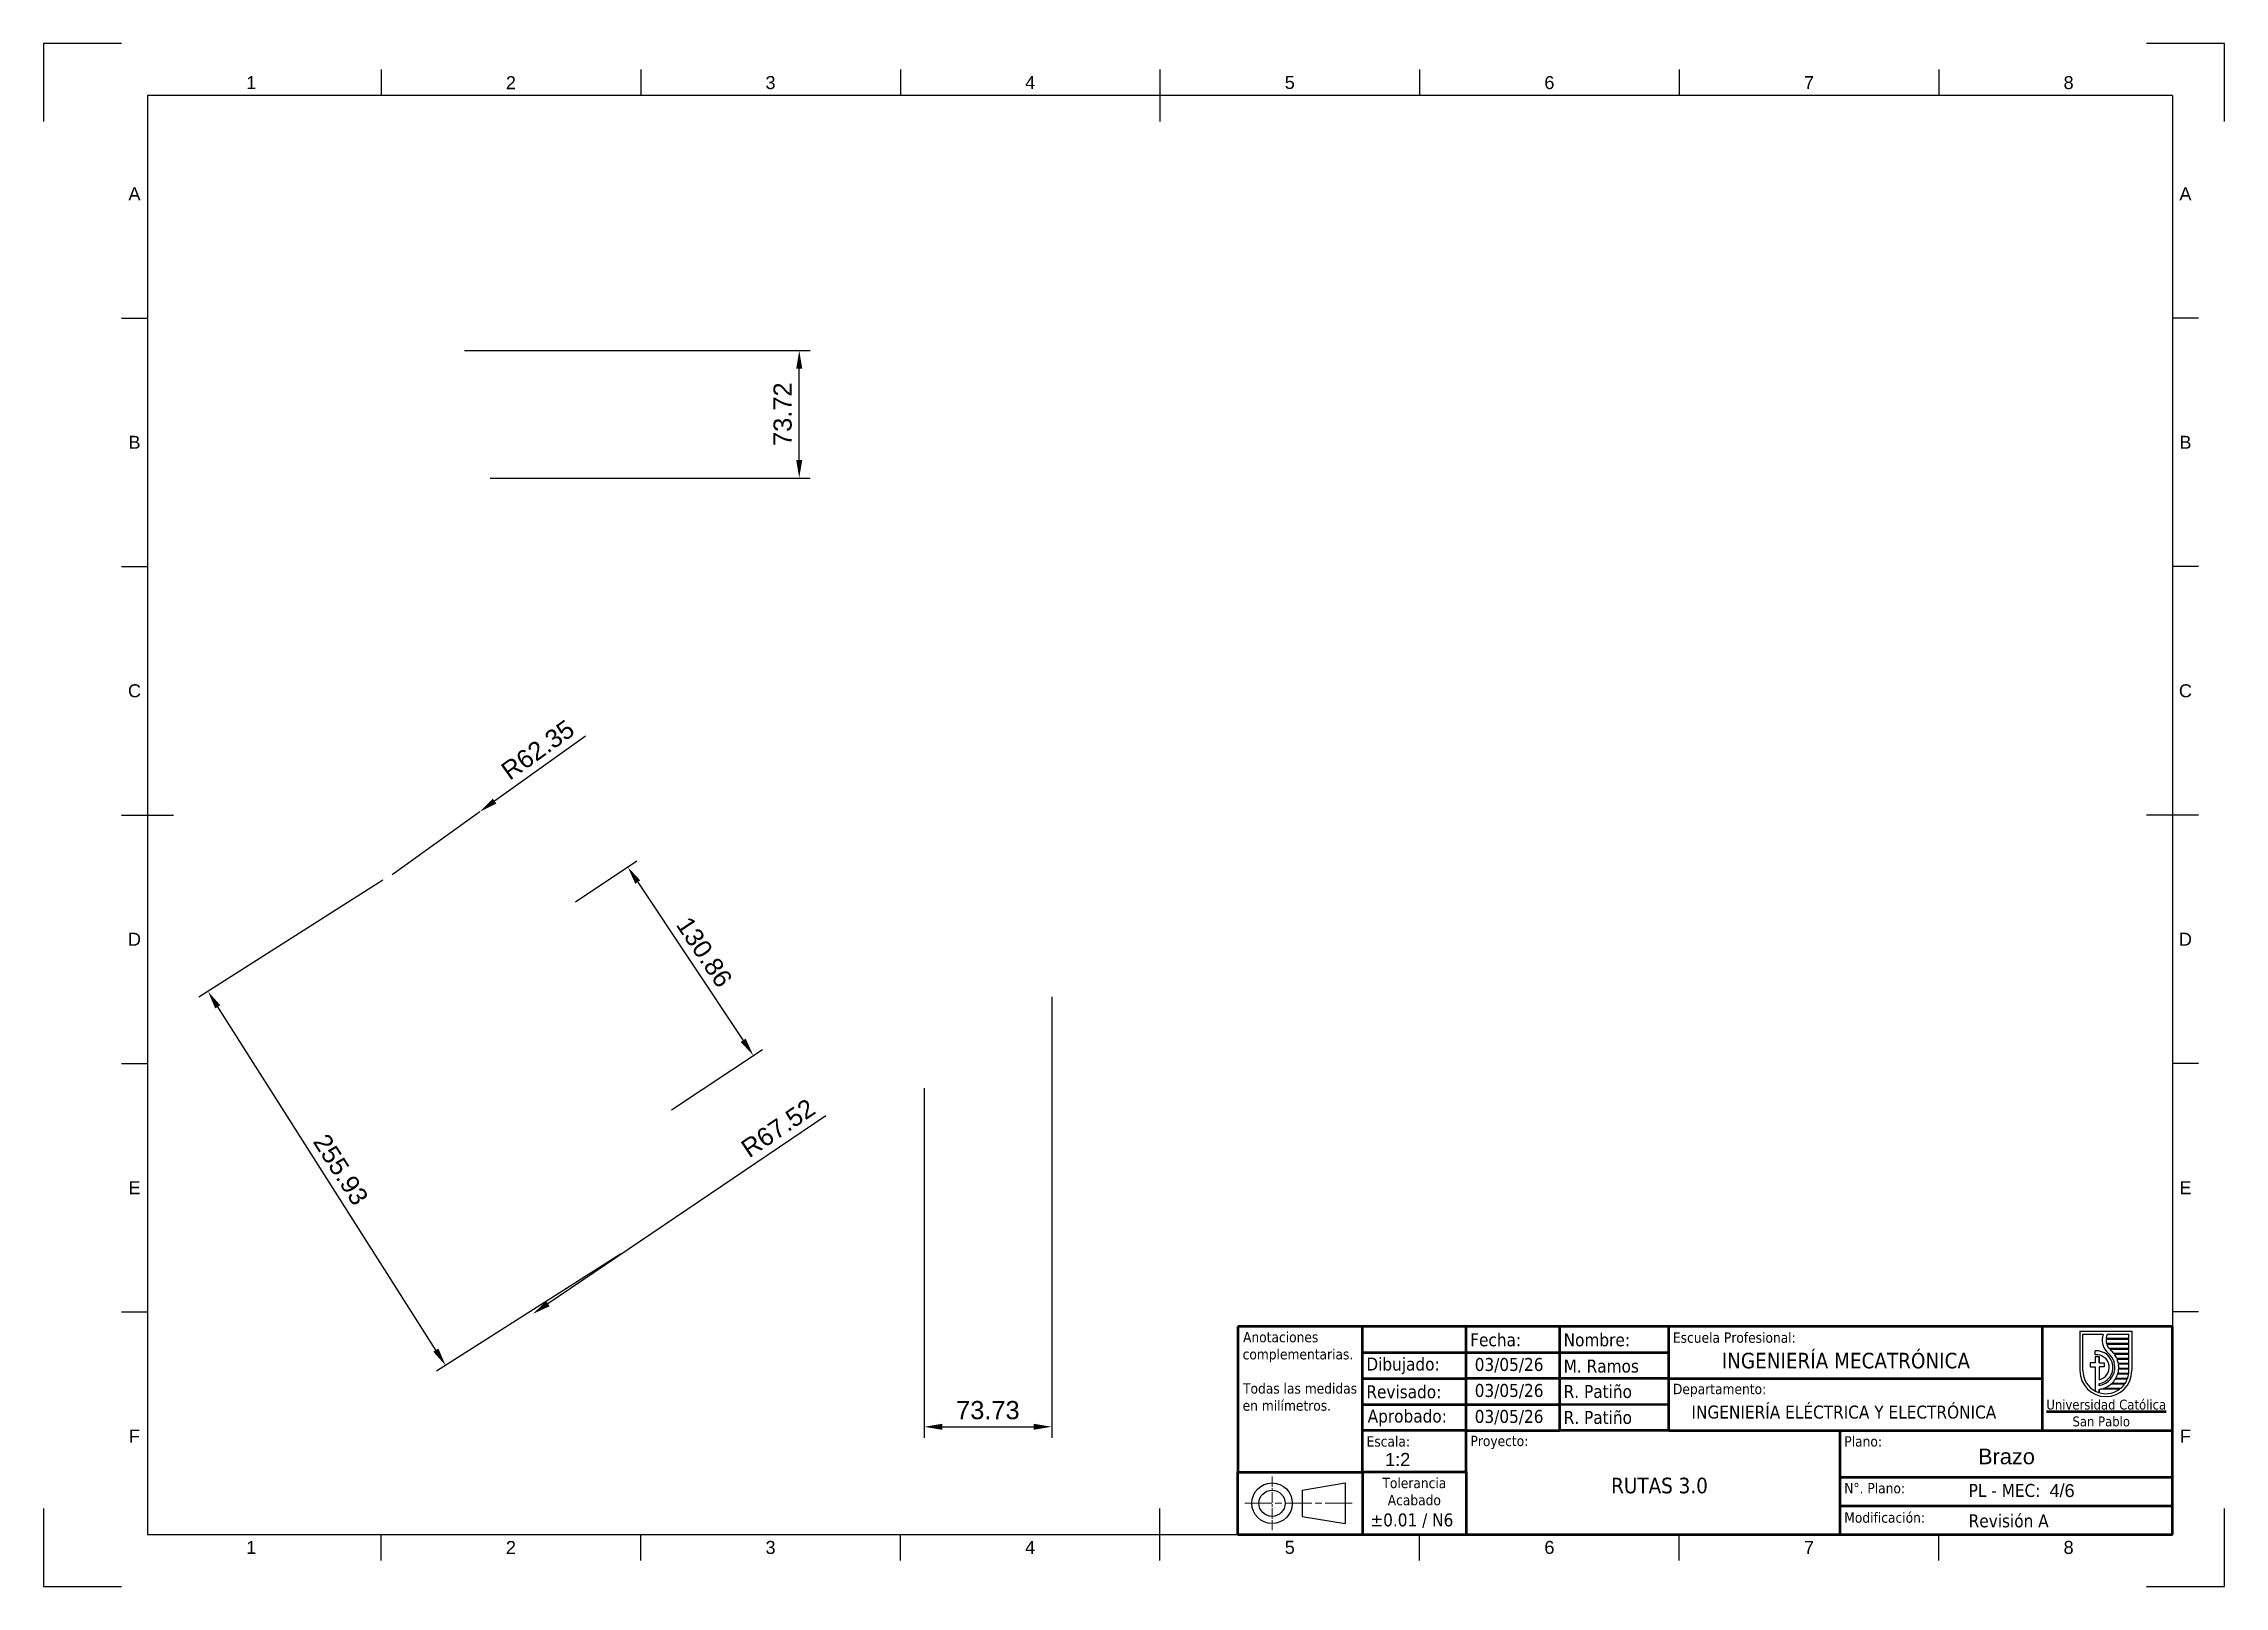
# Paper-space layout 'Brazo_2-Copiar(2)' of a CAD drawing. Header units: millimetres. Extents: x 0 to 420, y 0 to 297.
import ezdxf
from ezdxf.enums import TextEntityAlignment as Align

# ---------------------------------------------------------------- set-up
doc = ezdxf.new("R2010")
doc.units = ezdxf.units.MM
doc.header["$LTSCALE"] = 0.75
doc.linetypes.add('CHAIN', pattern=[0.35429999999999995, 0.2362, -0.0295, 0.0591, -0.0295])
for name, color, linetype, lineweight in [('BORDER', 7, 'Continuous', 25), ('FD_Dimensions', 7, 'Continuous', 25), ('Notes', 7, 'Continuous', 25), ('Title (ISO)', 7, 'Continuous', 50), ('TITLEBLOCK', 7, 'Continuous', 35)]:
    doc.layers.add(name, color=color, linetype=linetype, lineweight=lineweight)
doc.styles.add('FusionTitle', font='arial.ttf')
doc.styles.add('MtXpl_Tahoma', font='tahoma.ttf')
doc.styles.add('MtXpl_Tahoma_1', font='tahomabd.ttf')
doc.styles.get("Standard").update_dxf_attribs({"font": 'arial.ttf'})
doc.dimstyles.new('Dim-ISO-25', dxfattribs={"dimtxt": 3.5, "dimasz": 3.5, "dimexe": 2.1, "dimexo": 2.1, "dimgap": 1.4, "dimtad": 1, "dimzin": 12, "dimdsep": 46, "dimtxsty": 'Standard', "dimcen": 0, "dimazin": 3, "dimtp": 0.1, "dimtm": 0.1000000001, "dimtfac": 0.7142857142857143, "dimtmove": 0, "dimatfit": 3, "dimfxl": 1, "dimtzin": 12, "dimarcsym": 0})

# ---------------------------------------------------------------- blocks, each defined once
blk = doc.blocks.new('ISO_A3_SHEET')
at = {"layer": 'BORDER'}
for p, q in [((65, 292), (65.00000000000011, 287)), ((115, 292), (115.0000000000001, 287)), ((165, 292), (165.0000000000001, 287)), ((215, 292), (215, 282)), ((265, 292), (265.0000000000001, 287)), ((315, 292), (315.0000000000001, 287)), ((365, 292), (365, 287)), ((410, 287), (20, 287)), ((20, 287), (20, 10)), ((410, 287), (410, 10)), ((15, 244.16666), (20, 244.1666599999999)), ((415, 244.16666), (410, 244.1666599999999)), ((15, 196.33333), (20, 196.33333)), ((415, 196.33333), (410, 196.33333)), ((15, 148.5), (25, 148.5)), ((415, 148.5), (405, 148.5)), ((15, 100.66667), (20, 100.66667)), ((415, 100.66667), (410, 100.66667)), ((15, 52.83334000000001), (20, 52.83334000000001)), ((415, 52.83334000000001), (410, 52.83334000000001)), ((215, 5), (215, 15)), ((20, 10), (410, 10)), ((65, 4.999999999999996), (65.00000000000011, 9.999999999999996)), ((115, 4.999999999999996), (115.0000000000001, 9.999999999999996)), ((165, 4.999999999999996), (165.0000000000001, 9.999999999999996)), ((265, 4.999999999999996), (265.0000000000001, 9.999999999999996)), ((315, 4.999999999999996), (315.0000000000001, 9.999999999999996)), ((365, 4.999999999999996), (365, 9.999999999999996))]:
    blk.add_line(p, q, dxfattribs=at)
at = {"layer": 'Defpoints'}
for p, q in [((15, 297), (0, 297)), ((0, 297), (0, 282)), ((420, 297), (405, 297)), ((420, 282), (420, 297)), ((0, 15), (0, 0)), ((420, 0), (420, 15)), ((0, 0), (15, 0)), ((405, 0), (420, 0))]:
    blk.add_line(p, q, dxfattribs=at)
at = {"layer": 'BORDER', "style": 'FusionTitle'}
for s, p in [('1', (40, 289.5)), ('2', (90, 289.5)), ('3', (140, 289.5)), ('4', (189.9999999999999, 289.5)), ('5', (240, 289.5)), ('6', (290, 289.5)), ('7', (339.9999999999999, 289.5)), ('8', (389.9999999999998, 289.5)), ('A', (17.5, 268.0833299999999)), ('A', (412.5, 268.0833299999999)), ('B', (17.5, 220.25)), ('B', (412.5, 220.25)), ('C', (17.5, 172.41667)), ('C', (412.5, 172.41667)), ('D', (17.5, 124.58334)), ('D', (412.5, 124.58334)), ('E', (17.5, 76.75001000000003)), ('E', (412.5, 76.75001000000003)), ('F', (17.5, 28.91668000000003)), ('F', (412.5, 28.91668000000003)), ('1', (40, 7.499999999999996)), ('2', (90, 7.499999999999996)), ('3', (140, 7.499999999999996)), ('4', (189.9999999999999, 7.499999999999996)), ('5', (240, 7.499999999999996)), ('6', (290, 7.499999999999996)), ('7', (339.9999999999999, 7.499999999999996)), ('8', (389.9999999999998, 7.499999999999996))]:
    blk.add_text(s, height=2.5, dxfattribs=at).set_placement(p, align=Align.MIDDLE)
blk = doc.blocks.new('MEC_UCSP_2026_ROTULO')
at = {"color": 7, "lineweight": 25}
blk.add_line((-17.82007871333789, 39.12797008913213), (-7.820078713337921, 39.12797008913213), dxfattribs=at)
at = {"lineweight": 25}
for p, q in [((-17.82007871333789, 39.12797008913213), (-17.82007871333798, 31.5259292728062)), ((-17.25885422354406, 31.5259292728062), (-17.2588542235404, 38.56674559933606)), ((-17.2588542235404, 38.56674559933606), (-13.32418381277256, 38.5667455993366)), ((-12.51933089246779, 38.56674559933609), (-8.381303203135417, 38.56674559933606)), ((-8.381303203135417, 37.68664355851942), (-8.381303203135417, 38.56674559933606)), ((-7.820078713337921, 39.12797008913213), (-7.82007871333866, 31.5259292728062)), ((-14.86089503986918, 34.58715376260142), (-14.86089503986918, 35.32694968096956)), ((-14.86089503986918, 34.23001090545893), (-14.86089503986918, 33.00552110954084)), ((-14.86089503986918, 34.23001090545893), (-14.12109912150174, 34.23001090545893)), ((-14.12109912150174, 34.23001090545893), (-14.12109912150174, 33.00552110954084)), ((-8.381303203135417, 37.5336530285598), (-12.79277127736913, 37.53365302855852)), ((-8.381303203135417, 37.68664355851942), (-12.78054656590325, 37.68664355851615)), ((-8.381303203135417, 36.73001090545901), (-12.70607927322845, 36.73001090545731)), ((-8.381303203135417, 36.57702037549865), (-12.6594390763392, 36.57702037549919)), ((-8.381303203135417, 35.77337825239744), (-12.21402312631682, 35.77337825240085)), ((-8.381303203135417, 35.62038772243736), (-12.07850434150799, 35.62038772243906)), ((-8.381303203135417, 34.81674559933606), (-11.2787025788474, 34.81674559933549)), ((-8.381303203135417, 34.66375506937598), (-11.16276013290297, 34.6637550693757)), ((-8.381303203135417, 33.86011294627491), (-10.70535653292654, 33.86011294628059)), ((-8.381303203135417, 33.70712241631423), (-10.64256039242093, 33.70712241631722)), ((-8.381303203135417, 36.73001090545901), (-8.381303203135417, 37.5336530285598)), ((-8.381303203135417, 35.77337825239744), (-8.381303203135417, 36.57702037549865)), ((-8.381303203135417, 34.81674559933606), (-8.381303203135417, 35.62038772243736)), ((-8.381303203135417, 33.86011294627491), (-8.381303203135417, 34.66375506937598)), ((-8.381303203135417, 32.90348029321348), (-8.381303203135417, 33.70712241631423)), ((-14.86089503986918, 33.00552110954084), (-15.85579299904893, 33.00552110954084)), ((-15.85579299904893, 33.00552110954084), (-15.85579299904893, 32.26572519117309)), ((-15.85579299904893, 32.26572519117309), (-14.86089503986918, 32.26572519117309)), ((-14.86089503986918, 32.26572519117309), (-14.86089503986861, 27.58412806633331)), ((-14.12109912150174, 33.00552110954084), (-13.12620116231744, 33.00552110954084)), ((-14.12109912150174, 32.26572519117309), (-14.12109912150174, 29.78010925564354)), ((-13.12620116231744, 32.26572519117309), (-14.12109912150174, 32.26572519117309)), ((-13.12620116231744, 33.00552110954084), (-13.12620116231744, 32.26572519117309)), ((-8.697507592794068, 29.88059180406401), (-11.015812137164, 29.88059180406836)), ((-8.639692529701392, 30.03358233404083), (-10.92334821579118, 30.03358233403372)), ((-8.435057196075093, 30.83722445713596), (-10.5650479147281, 30.83722445712547)), ((-8.413749375435032, 30.99021498709149), (-10.51816568219112, 30.99021498709516)), ((-8.381303203135417, 32.90348029321348), (-10.41825567445233, 32.90348029321973)), ((-8.381303203135417, 32.7504897632538), (-10.39417659380808, 32.75048976324967)), ((-8.381303203135417, 31.79385711019265), (-10.36969154417369, 31.79385711019009)), ((-8.381303203135417, 31.94684764015233), (-10.35914760263825, 31.94684764015744)), ((-8.381303203135417, 31.94684764015233), (-8.381303203135417, 32.7504897632538)), ((-8.381303203134166, 31.5259292728062), (-8.381303203135417, 31.79385711019265)), ((-14.12109912150174, 29.03087830481638), (-14.12109912150174, 28.67061980179841)), ((-14.12109912150174, 27.92604761685806), (-14.12109912150174, 27.28210152800732)), ((-10.16695332604024, 27.96732649794356), (-13.8475270577452, 27.96732649794859)), ((-9.9732325166882, 28.12031702790773), (-13.25743073190426, 28.12031702790719)), ((-9.223903034189448, 28.92395915101665), (-11.84369462187186, 28.92395915100101)), ((-9.118021584020994, 29.07694968096405), (-11.67457068741658, 29.07694968096746))]:
    blk.add_line(p, q, dxfattribs=at)
for p, q in [((-14.12109912150174, 34.23001090545893), (-14.12109912150174, 33.00552110954084)), ((-14.12109912150174, 29.03087830481638), (-14.12109912150174, 28.67061980179841)), ((-14.12109912150174, 27.92604761685806), (-14.12109912150174, 27.28210152800732))]:
    blk.add_line(p, q)
for centre, radius, start, end in [((-10.21803789701403, 37.40490257738483), 3.316326530611559, 159.4918656993343, 229.9700718067654), ((-10.21803789701403, 37.40490257738483), 2.577950476363431, 153.2123733154867, 173.7256833307225), ((-14.6206095317221, 32.16368437484741), 3.172378369984435, 279.0592714309968, 94.343915471701), ((-14.6206095317221, 32.16368437484741), 2.435352335660864, 281.8358252640742, 95.66233518190684), ((-14.6206095317221, 32.16368437484741), 3.528598979965288, 278.1381585843023, 49.97007180684657), ((-10.21803789701403, 37.40490257738483), 2.577950476365546, 177.1372888432088, 195.1765316270082), ((-10.21803789701403, 37.40490257738483), 2.577950476368689, 198.7318621581001, 219.2626672245313), ((-14.6206095317221, 32.16368437484741), 4.266975034208035, 38.44523315686742, 49.97007180684411), ((-14.6206095317221, 32.16368437484741), 4.266975034207811, 23.42646200813538, 35.86742520869092), ((-14.6206095317221, 32.16368437484741), 4.266975034207594, 9.984231373630882, 21.20568948941422), ((-12.82007871333832, 31.52592927280853), 4.999999999999758, 180, 0), ((-12.82007871333832, 31.52592927280853), 4.4387755102058, 180, 306.7064644667793), ((-14.6206095317221, 32.16368437484741), 4.266975034208619, 313.6639947182234, 327.6519414187218), ((-14.6206095317221, 32.16368437484741), 4.266975034208469, 330.0524779574881, 341.8885378785549), ((-14.6206095317221, 32.16368437484741), 4.266975034207097, 344.0372700211091, 355.0278216395938), ((-14.6206095317221, 32.16368437484741), 4.266975034206616, 357.0871207105816, 7.904513512973684), ((-12.82007871333832, 31.52592927280853), 4.438775510205517, 326.5146233769007, 338.2428261347644), ((-12.82007871333832, 31.52592927280853), 4.438775510204583, 340.3540545835053, 351.0741278924189), ((-12.82007871333832, 31.52592927280853), 4.438775510203749, 353.0680938023798, 0), ((-14.6206095317221, 32.16368437484741), 4.266975034211123, 276.722704602621, 280.4383889219063), ((-14.6206095317221, 32.16368437484741), 4.266975034210507, 288.6309931772285, 310.6013718740909), ((-12.82007871333832, 31.52592927280853), 4.438775510205478, 309.8931906980974, 324.1128287902)]:
    blk.add_arc(centre, radius, start, end, dxfattribs=at)
at = {"lineweight": 35}
blk.add_arc((-10.21803789701403, 37.40490257738483), 2.577950476368822, 223.8062830758607, 229.9700718067466, dxfattribs=at)
at = {"layer": 'Title (ISO)'}
for p, q in [((0, 40), (-180, 39.99999999999997)), ((-180, 39.99999999999997), (-180, 11.99999999999999)), ((-156.0002274212786, 34.99999999999994), (-156.0002274212786, 40)), ((-136.0000000003106, 34.99999999999994), (-136.0000000003106, 39.99999999999994)), ((-117.9999999733539, 35.00495612564612), (-117.9999999733539, 40)), ((-96.99999997335391, 34.99999999999991), (-96.99999997335391, 40)), ((-24.99999999999997, 19.99985415971426), (-25, 40)), ((0, 11), (0, 40)), ((-156.0002274212786, 29.95122079275717), (-156.0002274212786, 34.99999999999994)), ((-156.0002274212786, 34.99999999999994), (-136.0000000003106, 34.99999999999994)), ((-136.0000000003106, 35.00495612564612), (-117.9999999733539, 35.00495612564612)), ((-136.0000000003106, 29.99992707985709), (-136.0000000003106, 34.99999999999994)), ((-117.9999999734172, 29.99992707985712), (-117.9999999734172, 35.00983933114958)), ((-117.9999999733539, 35.00495612564612), (-96.99999997335391, 35.00495612564612)), ((-96.99999997335391, 29.99992707985712), (-96.99999997335391, 34.99999999999991)), ((-156.0002274212786, 29.99992707985709), (-136.0000000003106, 29.99992707985709)), ((-156.0002274212786, 24.96412808077291), (-156.0002274212786, 29.95122079275717)), ((-136.0000000003106, 19.99999999999996), (-136.0000000003106, 29.99999999999994)), ((-136.0000000003106, 29.99999999999994), (-136.0000000003106, 29.99992707985709)), ((-117.9999999734172, 29.99992707985712), (-136.0000000003106, 29.99992707985709)), ((-117.9999999734172, 25.05840130746574), (-117.9999999734172, 29.99992707985712)), ((-96.99999997335391, 29.99992707985712), (-117.9999999734172, 29.99992707985712)), ((-96.99999997335391, 29.99992707985712), (-25, 29.99992707985714)), ((-96.99999997335391, 24.9999999999999), (-96.99999997335391, 29.99992707985712)), ((-156.0002274212786, 24.99999999999997), (-136.0000000003106, 24.99999999999996)), ((-156.0002274212786, 19.99999999999996), (-156.0002274212786, 24.96412808077291)), ((-136.0000000003106, 24.99999999999996), (-117.9999999734164, 24.99999999999997)), ((-117.9999999733539, 19.9999326890988), (-117.9999999734172, 25.05840130746574)), ((-96.99999997335411, 24.93530076881218), (-117.9999999734165, 24.99983720889105)), ((-96.99999997335391, 19.99985415971423), (-96.99999997335391, 24.9999999999999)), ((-136.0000000003106, 19.99999999999996), (-156.0002274212786, 19.99999999999996)), ((-156.0002274212786, 11.99999999999999), (-156.0002274212786, 19.99999999999996)), ((-136.0000000003106, 11.99999999999999), (-136.0000000003106, 19.99999999999996)), ((-136.0000000003106, 19.99999999999996), (-117.9999999733539, 19.9999326890988)), ((-96.99999997335391, 19.99985415971423), (-117.9999999733539, 19.9999326890988)), ((-96.99999997335391, 19.99985415971423), (-64, 19.99985415971426)), ((-64, 11), (-64, 19.99985415971426)), ((-64, 19.99985415971426), (5.684341886080801e-14, 19.99985415971426)), ((-180, 11.99999999999999), (-156.0002274212786, 11.99999999999999)), ((-180, 1.4210854715202e-14), (-180, 11.99999999999999)), ((-136.0000000003106, 11.99999999999999), (-156.0002274212786, 11.99999999999999)), ((-156.0002274212786, 11.99999999999999), (-156.0002274212786, 1.4210854715202e-14)), ((-136.0000000003106, 11.99999999999999), (-136.0000000003106, 0)), ((-64, 11), (0, 11)), ((-64, 5.5), (-64, 11)), ((0, 0), (0, 11)), ((-64, 0), (-64, 5.5)), ((-64, 5.5), (-0.08950819832995194, 5.5)), ((-180, 1.4210854715202e-14), (0, 0))]:
    blk.add_line(p, q, dxfattribs=at)
at = {"layer": 'Title (ISO)', "linetype": 'CHAIN', "lineweight": 18, "ltscale": 11.50632762908936}
blk.add_line((-173.4142274458712, 11.17744372809426), (-173.4142274458712, 0.8225562719057677), dxfattribs=at)
at = {"layer": 'Title (ISO)', "lineweight": 25}
for p, q in [((-167.6420450572414, 8.519999999999925), (-159.3142274212786, 9.899999999999949)), ((-167.6420450572414, 8.519999999999925), (-167.6420450572414, 3.480000000000047)), ((-159.3142274212786, 9.899999999999949), (-159.3142274212786, 2.100000000000037)), ((-167.6420450572414, 3.480000000000047), (-159.3142274212786, 2.100000000000037))]:
    blk.add_line(p, q, dxfattribs=at)
at = {"layer": 'Title (ISO)', "linetype": 'CHAIN', "lineweight": 18, "ltscale": 29.1260986328125}
blk.add_line((-178.6415298339876, 6.000000000000028), (-158.0027764175782, 6.000000000000028), dxfattribs=at)
at = {"layer": 'Title (ISO)', "lineweight": 25}
for radius in [3.899999999999889, 2.519999999999929]:
    blk.add_circle((-173.4142274212783, 6.000000000000028), radius, dxfattribs=at)
at = {"layer": 'Title (ISO)'}
for s, height, style, p in [('Anotaciones', 2, 'MtXpl_Tahoma', (-179, 36.98703402280805)), ('Fecha:', 2.5, 'MtXpl_Tahoma', (-135.2535258562793, 36.21977837474815)), ('Nombre:', 2.5, 'MtXpl_Tahoma', (-117.2535289266818, 36.21977837474815)), ('Escuela Profesional:', 2, 'MtXpl_Tahoma', (-96.20282068502348, 36.89657488247146)), ('complementarias.', 2, 'MtXpl_Tahoma', (-179.0792478173271, 33.69408695956644)), ('Dibujado:', 2.5, 'MtXpl_Tahoma', (-155.2535258562794, 31.54885829415709)), ('03/05/26', 2.5, 'MtXpl_Tahoma', (-134.3794492948288, 31.47070495036069)), ('M. Ramos', 2.5, 'MtXpl_Tahoma', (-117.2535258562794, 31.16093329152926)), ('INGENIERÍA MECATRÓNICA', 3, 'MtXpl_Tahoma', (-86.81229012760241, 31.96701908791624)), ('Todas las medidas', 2, 'MtXpl_Tahoma', (-179, 27.10819283308323)), ('en milímetros.', 2, 'MtXpl_Tahoma', (-179.0792478173271, 23.81524576984162)), ('Revisado:', 2.5, 'MtXpl_Tahoma', (-155.2535258562794, 26.21977837474811)), ('03/05/26', 2.5, 'MtXpl_Tahoma', (-134.3794492948287, 26.46574882471453)), ('R. Patiño', 2.5, 'MtXpl_Tahoma', (-117.2539534535965, 26.26762581047882)), ('Departamento:', 2, 'MtXpl_Tahoma', (-96.20282066720969, 26.99992707985712)), ('INGENIERÍA ELÉCTRICA Y ELECTRÓNICA', 2.5, 'MtXpl_Tahoma', (-92.63280725319002, 22.30576416643018)), ('%%UUniversidad Católica', 1.9, 'MtXpl_Tahoma', (-24.29053623095376, 24.04516636423993)), ('Aprobado:', 2.5, 'MtXpl_Tahoma', (-155, 21.53962390866349)), ('03/05/26', 2.5, 'MtXpl_Tahoma', (-134.3794492948288, 21.46574882471453)), ('R. Patiño', 2.5, 'MtXpl_Tahoma', (-117.2535258562794, 21.27277641706775)), ('San Pablo', 1.9, 'MtXpl_Tahoma_1', (-19.25371676266508, 20.80358770980868)), ('Escala:', 2, 'MtXpl_Tahoma', (-155.2028206850235, 16.91000671591668)), ('Proyecto:', 2, 'MtXpl_Tahoma', (-135.2028206850235, 16.99999605836287)), ('Plano:', 2, 'MtXpl_Tahoma', (-63.20282068502348, 16.90986087563098)), ('Tolerancia', 2, 'MtXpl_Tahoma', (-152.1590987177111, 8.910858839750276)), ('RUTAS 3.0', 3, 'MtXpl_Tahoma', (-108.1081883482615, 7.920410227515697)), ('N°. Plano:', 2, 'MtXpl_Tahoma', (-63.20282068502348, 7.910006715916737)), ('PL - MEC:', 2.5, 'MtXpl_Tahoma', (-39.2535258562794, 7.215748824714574)), ('Acabado', 2, 'MtXpl_Tahoma', (-151.1335782341651, 5.61791177650867)), ('Modificación:', 2, 'MtXpl_Tahoma', (-63.20282068502348, 2.248824714573937)), ('±0.01 / N6', 2.5, 'MtXpl_Tahoma', (-154.4859959641852, 1.54398925453323)), ('Revisión A', 2.5, 'MtXpl_Tahoma', (-39.2535258562794, 1.369039623908663))]:
    blk.add_text(s, height=height, dxfattribs=dict(at, style=style)).set_placement(p)
at = {"layer": 'TITLEBLOCK', "lineweight": 13}
for tag, p in [('SCALE', (-151.6438633968809, 13.18046197505817)), ('SHEET', (-23.69389511339359, 7.188727823051603))]:
    blk.add_attdef(tag, p, '', height=2.5, dxfattribs=at)
blk = doc.blocks.new('*D577')
at = {"layer": 'Defpoints', "color": 0, "transparency": 16777216}
for p in [(67.1084246867089, 137.0525342081534), (31.66116385773573, 114.5249577800787), (112.8661352936631, 65.05253420815339)]:
    blk.add_point(p, dxfattribs=at)
at = {"layer": 'FD_Dimensions', "color": 0, "lineweight": -2, "transparency": 16777216}
for p, q in [((65.33606164526026, 135.9261553867497), (29.88880081628706, 113.398578958675)), ((75.541576429017, 45.47889618249313), (33.53846189340862, 111.5710193776643)), ((111.0937722522144, 63.92615538674965), (75.64651142324121, 41.39857895867497))]:
    blk.add_line(p, q, dxfattribs=at)
at = {"layer": 'FD_Dimensions', "color": 0, "transparency": 16777216}
for points in [[(34.03078496047768, 111.8839023836098), (33.04613882633955, 111.2581363717188), (31.66116385773573, 114.5249577800787)], [(76.03389949608606, 45.79177918843861), (75.04925336194793, 45.16601317654765), (77.41887446468988, 42.5249577800787)]]:
    blk.add_solid(points, dxfattribs=at)
at = {"layer": 'FD_Dimensions', "color": 0, "transparency": 16777216, "insert": (57.23080316024708, 80.23501494026806), "char_height": 3.5, "attachment_point": 5, "rotation": 302.4369281028403}
blk.add_mtext('255.93', dxfattribs=at)
blk = doc.blocks.new('*D578')
at = {"layer": 'Defpoints', "color": 0, "transparency": 16777216}
for p in [(84.01427653161645, 149.143529758481), (67.10842468670901, 137.0525342081534)]:
    blk.add_point(p, dxfattribs=at)
at = {"layer": 'FD_Dimensions', "color": 0, "lineweight": -2, "transparency": 16777216}
for p, q in [((104.3379257516201, 163.6789199026638), (86.8611176480648, 151.179578789742)), ((67.10842468670901, 137.0525342081534), (84.01427653161645, 149.143529758481))]:
    blk.add_line(p, q, dxfattribs=at)
at = {"layer": 'FD_Dimensions', "color": 0, "transparency": 16777216}
blk.add_solid([(86.52177614285463, 151.6540523091501), (87.20045915327498, 150.7051052703339), (84.01427653161645, 149.143529758481)], dxfattribs=at)
at = {"layer": 'FD_Dimensions', "color": 0, "transparency": 16777216, "insert": (95.16827658525219, 161.0405014381671), "char_height": 3.5, "attachment_point": 5, "rotation": 35.572193711708366}
blk.add_mtext('R62.35', dxfattribs=at)
blk = doc.blocks.new('*D579')
at = {"layer": 'Defpoints', "color": 0, "transparency": 16777216}
for p in [(194.1495121316906, 115.6182628253407), (169.5728189409887, 98.02386149692093), (194.1495121316906, 30.72034848707415)]:
    blk.add_point(p, dxfattribs=at)
at = {"layer": 'FD_Dimensions', "color": 0, "lineweight": -2, "transparency": 16777216}
for p, q in [((194.1495121316906, 113.5182628253407), (194.1495121316906, 28.62034848707415)), ((169.5728189409887, 95.92386149692094), (169.5728189409887, 28.62034848707415)), ((173.0728189409887, 30.72034848707415), (190.6495121316906, 30.72034848707415))]:
    blk.add_line(p, q, dxfattribs=at)
at = {"layer": 'FD_Dimensions', "color": 0, "transparency": 16777216}
for points in [[(173.0728189409887, 31.30368182040748), (173.0728189409887, 30.13701515374082), (169.5728189409887, 30.72034848707415)], [(190.6495121316906, 31.30368182040748), (190.6495121316906, 30.13701515374082), (194.1495121316906, 30.72034848707415)]]:
    blk.add_solid(points, dxfattribs=at)
at = {"layer": 'FD_Dimensions', "color": 0, "transparency": 16777216, "insert": (181.8611655363397, 33.90854766852026), "char_height": 3.5, "attachment_point": 5}
blk.add_mtext('73.73', dxfattribs=at)
blk = doc.blocks.new('*D580')
at = {"layer": 'Defpoints', "color": 0, "transparency": 16777216}
for p in [(131.5133846560215, 77.65544178868213), (112.8661352936633, 65.05253420815343)]:
    blk.add_point(p, dxfattribs=at)
at = {"layer": 'FD_Dimensions', "color": 0, "lineweight": -2, "transparency": 16777216}
blk.add_line((150.6633826841902, 90.59813647927288), (97.11870095972822, 54.40949213345197), dxfattribs=at)
at = {"layer": 'FD_Dimensions', "color": 0, "transparency": 16777216}
blk.add_solid([(96.792056708757, 54.89279463818916), (97.44534521069941, 53.92618962871478), (94.2188859313051, 52.44962662762473)], dxfattribs=at)
at = {"layer": 'FD_Dimensions', "color": 0, "transparency": 16777216, "insert": (141.4533962592745, 88.22011735179483), "char_height": 3.5, "attachment_point": 5, "rotation": 34.05314030780845}
blk.add_mtext('R67.52', dxfattribs=at)
blk = doc.blocks.new('*D581')
at = {"layer": 'Defpoints', "color": 0, "transparency": 16777216}
for p in [(78.96059382469271, 237.9458420510067), (145.528442362564, 237.9458420510067), (83.91655410755095, 213.3728063339907)]:
    blk.add_point(p, dxfattribs=at)
at = {"layer": 'FD_Dimensions', "color": 0, "lineweight": -2, "transparency": 16777216}
for p, q in [((81.0605938246927, 237.9458420510067), (147.628442362564, 237.9458420510067)), ((145.528442362564, 216.8728063339907), (145.528442362564, 234.4458420510067)), ((86.01655410755095, 213.3728063339907), (147.628442362564, 213.3728063339907))]:
    blk.add_line(p, q, dxfattribs=at)
at = {"layer": 'FD_Dimensions', "color": 0, "transparency": 16777216}
for points in [[(144.9451090292307, 234.4458420510067), (146.1117756958974, 234.4458420510067), (145.528442362564, 237.9458420510067)], [(144.9451090292307, 216.8728063339907), (146.1117756958974, 216.8728063339907), (145.528442362564, 213.3728063339907)]]:
    blk.add_solid(points, dxfattribs=at)
at = {"layer": 'FD_Dimensions', "color": 0, "transparency": 16777216, "insert": (142.3402431811179, 225.6593241924986), "char_height": 3.5, "attachment_point": 5, "rotation": 90}
blk.add_mtext('73.72', dxfattribs=at)
blk = doc.blocks.new('*D582')
at = {"layer": 'Defpoints', "color": 0, "transparency": 16777216}
for p in [(100.6604487116101, 130.6147930117333), (136.6830273658602, 102.2066164825406), (119.2099711847657, 90.55791236181041)]:
    blk.add_point(p, dxfattribs=at)
at = {"layer": 'FD_Dimensions', "color": 0, "lineweight": -2, "transparency": 16777216}
for p, q in [((102.4077543297195, 131.7796634238063), (114.2349965384182, 139.6644915629391)), ((114.4291416070972, 135.5874451206837), (134.7415766790718, 105.118792512723)), ((120.9572768028751, 91.72278277388341), (138.4303329839696, 103.3714868946136))]:
    blk.add_line(p, q, dxfattribs=at)
at = {"layer": 'FD_Dimensions', "color": 0, "transparency": 16777216}
for points in [[(114.9145042787942, 135.9110202351484), (113.9437789354001, 135.263870006219), (112.4876909203088, 138.4996211508661)], [(135.2269393507689, 105.4423676271877), (134.2562140073747, 104.7952173982582), (136.6830273658602, 102.2066164825406)]]:
    blk.add_solid(points, dxfattribs=at)
at = {"layer": 'FD_Dimensions', "color": 0, "transparency": 16777216, "insert": (127.2381012104144, 122.1216135282566), "char_height": 3.5, "attachment_point": 5, "rotation": 303.69006752598085}
blk.add_mtext('130.86', dxfattribs=at)

psp = doc.layouts.new('Brazo_2-Copiar(2)')

# ---------------------------------------------------------------- block references
at = {"layer": 'BORDER'}
psp.add_blockref('ISO_A3_SHEET', (0, 0), dxfattribs=at)
at = {"layer": 'TITLEBLOCK'}
psp.add_blockref('MEC_UCSP_2026_ROTULO', (410, 10), dxfattribs=at).add_auto_attribs({'SCALE': '1:2', 'SHEET': '4/6'})

# ---------------------------------------------------------------- texts
at = {"layer": 'Notes', "insert": (345.8005358744851, 26.51156935087388), "char_height": 3, "attachment_point": 1}
psp.add_mtext_dynamic_manual_height_columns('\\pi26.75716;Brazo', width=64, gutter_width=17.5, heights=[0], dxfattribs=at)

# ---------------------------------------------------------------- dimensions: what is measured, and where the dimension line sits
at = {"layer": 'FD_Dimensions'}
for base, p1, p2, angle, picture, middle in [((145.528442362564, 237.9458420510067), (83.91655410755092, 213.3728063339906), (78.96059382469268, 237.9458420510065), 90, '*D581', (142.3402431811179, 225.6593241924986)), ((136.6830273658602, 102.2066164825406), (100.6604487116101, 130.6147930117333), (119.2099711847657, 90.5579123618104), 123.6900675259809, '*D582', (127.2381012104144, 122.1216135282566))]:
    dim = psp.add_linear_dim(base=base, p1=p1, p2=p2, angle=angle, dimstyle='Dim-ISO-25', override={"dimlfac": -3, "dimclrd": 0, "dimclre": 0}, dxfattribs=at)
    dim.commit()
    dim.dimension.update_dxf_attribs({"geometry": picture, "text_midpoint": middle})
for center, mpoint, picture, middle in [((67.10842468670901, 137.0525342081534), (84.01427653161645, 149.143529758481), '*D578', (97.02294225806665, 158.4472738618334)), ((112.8661352936633, 65.05253420815343), (131.5133846560215, 77.65544178868213), '*D580', (143.2379968484483, 85.57962411752332))]:
    dim = psp.add_radius_dim(center=center, mpoint=mpoint, dimstyle='Dim-ISO-25', override={"dimlfac": -3, "dimse1": 1, "dimclrd": 0, "dimclre": 0}, dxfattribs=at)
    dim.commit()
    dim.dimension.update_dxf_attribs({"geometry": picture, "text_midpoint": middle, "dimtype": 164})
dim = psp.add_aligned_dim(p1=(112.8661352936631, 65.05253420815339), p2=(67.1084246867089, 137.0525342081534), distance=42.00000000000003, dimstyle='Dim-ISO-25', override={"dimlfac": -3, "dimclrd": 0, "dimclre": 0}, dxfattribs=at)
dim.commit()
dim.dimension.update_dxf_attribs({"geometry": '*D577', "text_midpoint": (57.23080316024708, 80.23501494026806)})
dim = psp.add_linear_dim(base=(194.1495121316906, 30.72034848707415), p1=(169.5728189409887, 98.02386149692093), p2=(194.1495121316906, 115.6182628253407), dimstyle='Dim-ISO-25', override={"dimlfac": -3, "dimclrd": 0, "dimclre": 0}, dxfattribs=at)
dim.commit()
dim.dimension.update_dxf_attribs({"geometry": '*D579', "text_midpoint": (181.8611655363397, 33.90854766852026)})

doc.saveas('drawing.dxf')
